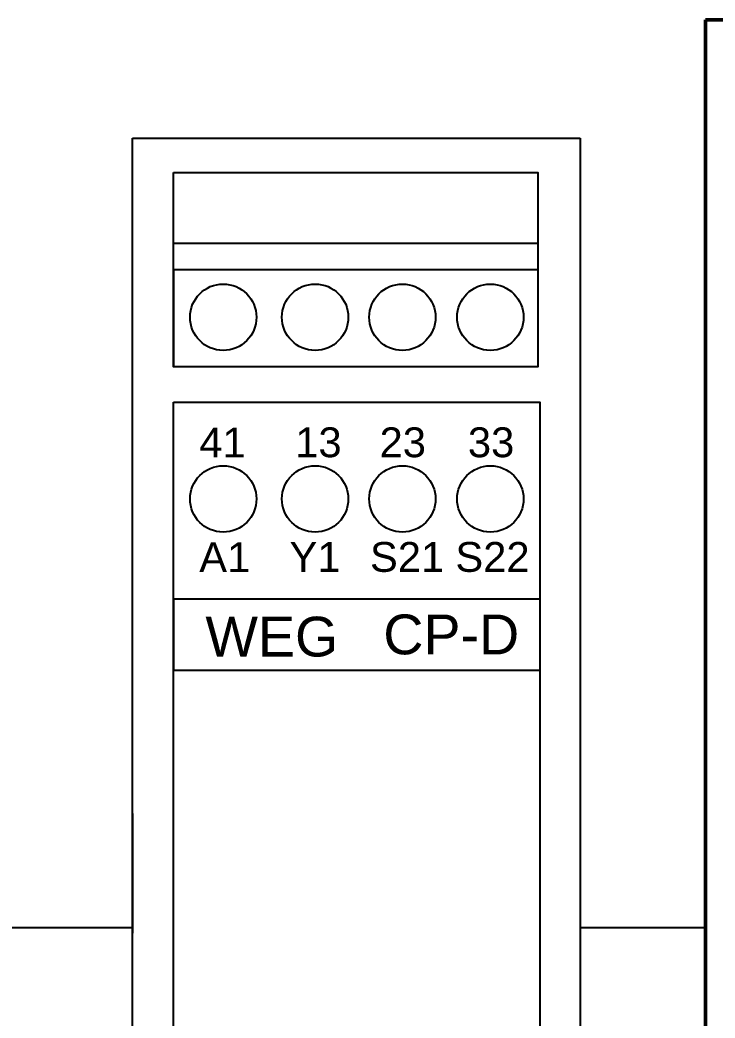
# Model space of a CAD drawing. Header units: millimetres. Extents: x -72 to 2978, y -1067 to 2817.
# Drawn here: x 2078.9 to 2113.8, y 232.6 to 282.8 of the extents above; entities that cross this region are included whole.
import ezdxf

# ---------------------------------------------------------------- set-up
doc = ezdxf.new("R2010")
doc.units = ezdxf.units.MM
doc.layers.add('AM_0', color=7, linetype='Continuous', lineweight=50)
doc.styles.get("Standard").update_dxf_attribs({"font": 'arial.ttf'})

# ---------------------------------------------------------------- blocks, each defined once
blk = doc.blocks.new('5_1469470000_PART4_0_in_1469470000_0')
at = {"layer": 'AM_0'}
for p, q in [((0, 125), (0, 0)), ((0.974, 125), (0, 125))]:
    blk.add_line(p, q, dxfattribs=at)

msp = doc.modelspace()

# ---------------------------------------------------------------- linework, layer by layer
for p, q in [((2084.528, 276.811), (2107.028, 276.811)), ((2084.528, 163.711), (2084.528, 276.811)), ((2107.028, 276.811), (2107.028, 163.711)), ((2086.595, 270.212), (2086.595, 271.534)), ((2086.595, 271.534), (2104.895, 271.534)), ((2086.595, 270.212), (2104.895, 270.212)), ((2086.595, 270.212), (2086.595, 265.327)), ((2086.591, 253.659), (2105.01, 253.659)), ((2086.595, 253.659), (2086.595, 250.076)), ((2086.591, 250.076), (2105.01, 250.076)), ((2084.528, 242.861), (2084.528, 236.861)), ((2107.028, 242.861), (2107.028, 236.861))]:
    msp.add_line(p, q)
at = {"color": 6, "linetype": 'ByBlock'}
for p, q in [((2078.028, 237.136), (2084.528, 237.136)), ((2107.028, 237.136), (2113.311, 237.136))]:
    msp.add_line(p, q, dxfattribs=at)
for points in [[(2086.595, 275.097), (2104.895, 275.097), (2104.895, 265.327), (2086.595, 265.327)], [(2086.595, 263.55), (2105.001, 263.55), (2105.001, 176.156), (2086.595, 176.156)]]:
    msp.add_lwpolyline(points, close=True)
for centre in [(2089.09, 267.818), (2093.709, 267.818), (2098.092, 267.818), (2102.51, 267.818), (2089.09, 258.682), (2093.709, 258.682), (2098.092, 258.682), (2102.51, 258.682)]:
    msp.add_circle(centre, 1.667)

# ---------------------------------------------------------------- block references
msp.add_blockref('5_1469470000_PART4_0_in_1469470000_0', (2113.311, 157.761))

# ---------------------------------------------------------------- texts
at = {"attachment_point": 1}
for s, heights, insert, char_height in [('41', [0], (2087.886, 262.267), 1.5), ('13', [0], (2092.709, 262.28), 1.5), ('23', [0], (2096.946, 262.28), 1.5), ('33', [0], (2101.382, 262.28), 1.5), ('A1', [0], (2087.886, 256.504), 1.5), ('Y1', [0], (2092.421, 256.517), 1.5), ('S21', [0], (2096.464, 256.517), 1.5), ('S22', [0], (2100.754, 256.517), 1.5), ('CP-D', [2.585], (2097.132, 252.871), 2), ('WEG', [2.585], (2088.197, 252.76), 2)]:
    msp.add_mtext_dynamic_manual_height_columns(s, width=2.25483, gutter_width=12.5, heights=heights, dxfattribs=dict(at, insert=insert, char_height=char_height))

doc.saveas('drawing.dxf')
